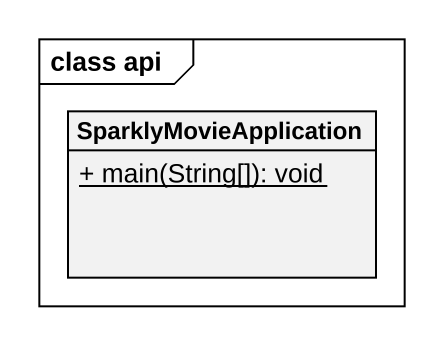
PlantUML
@startuml
mainframe class api
hide circle
hide empty members
skinparam classAttributeIconSize 0
class SparklyMovieApplication {
  {static} + main(String[]): void
}
@enduml
